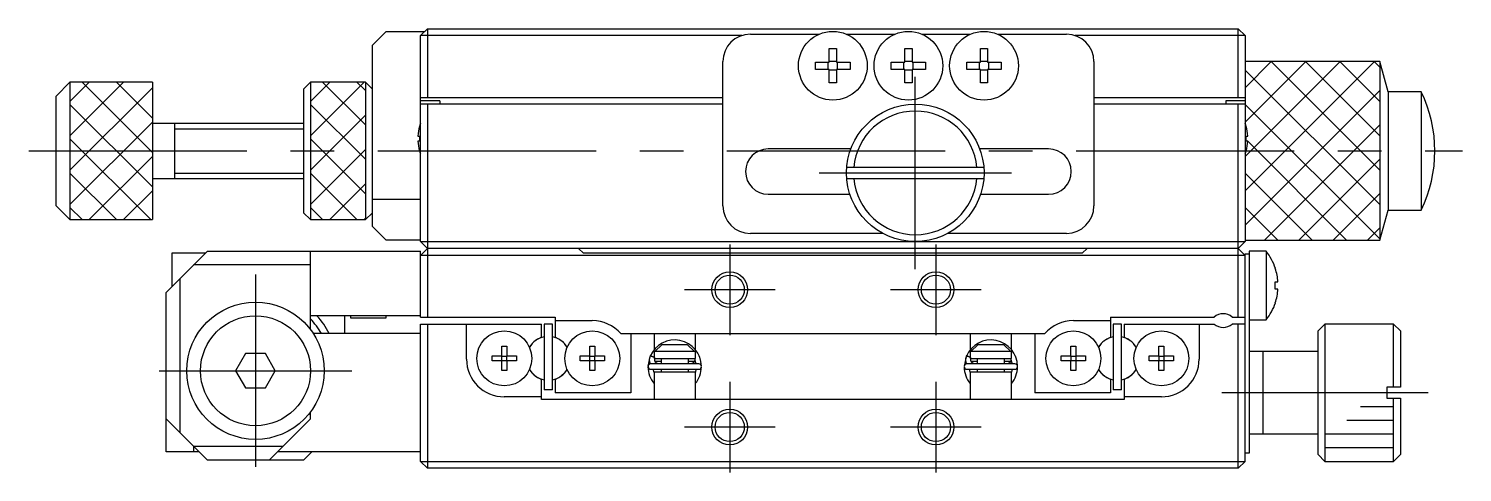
# Model space of a CAD drawing. Extents: x 0 to 420, y -8 to 261.
# Drawn here: x 75.3 to 179.6, y 229 to 261.3 of the extents above; entities that cross this region are included whole.
import ezdxf

# ---------------------------------------------------------------- set-up
doc = ezdxf.new("R2010")
doc.units = 0
doc.header["$LTSCALE"] = 0.5
doc.linetypes.add('CENTER', pattern=[50.8, 31.75, -6.35, 6.35, -6.35])
for name, color, linetype in [('MSM_CENTER', 1, 'CENTER'), ('MSM_CONTINUOUS', 7, 'CONTINUOUS'), ('MSM_NARROW', 5, 'CONTINUOUS')]:
    doc.layers.add(name, color=color, linetype=linetype)

msp = doc.modelspace()

# ---------------------------------------------------------------- linework, layer by layer
at = {"layer": 'MSM_CENTER'}
for p, q in [((139.84, 243.81), (139.84, 257.81)), ((75.34, 252.41), (179.64, 252.41)), ((132.84, 250.81), (146.84, 250.81)), ((126.34, 245.61), (126.34, 239.01)), ((141.34, 245.61), (141.34, 239.01)), ((91.84, 243.41), (91.84, 229.41)), ((129.64, 242.31), (123.04, 242.31)), ((144.64, 242.31), (138.04, 242.31)), ((84.84, 236.41), (98.84, 236.41)), ((126.34, 235.61), (126.34, 229.01)), ((141.34, 235.61), (141.34, 229.01)), ((177.14, 234.81), (162.14, 234.81)), ((129.64, 232.31), (123.04, 232.31)), ((144.64, 232.31), (138.04, 232.31))]:
    msp.add_line(p, q, dxfattribs=at)
at = {"layer": 'MSM_CONTINUOUS'}
for p, q in [((101.34, 261.11), (100.34, 260.11)), ((101.34, 261.11), (104.14, 261.11)), ((103.84, 260.81), (104.34, 261.31)), ((103.84, 245.81), (103.84, 260.81)), ((127.21, 260.81), (103.84, 260.81)), ((104.34, 261.31), (163.34, 261.31)), ((104.34, 261.31), (104.34, 256.31)), ((127.84, 260.91), (132.86, 260.91)), ((134.82, 260.91), (138.36, 260.91)), ((140.32, 260.91), (143.86, 260.91)), ((145.82, 260.91), (150.84, 260.91)), ((163.84, 260.81), (151.46, 260.81)), ((163.34, 256.31), (163.34, 261.31)), ((163.84, 260.81), (163.34, 261.31)), ((163.84, 260.81), (163.84, 245.81)), ((100.34, 246.91), (100.34, 260.11)), ((133.58, 259.86), (134.1, 259.86)), ((133.58, 258.87), (133.58, 259.86)), ((134.1, 259.86), (134.1, 258.87)), ((139.08, 258.87), (139.08, 259.86)), ((139.08, 259.86), (139.6, 259.86)), ((139.6, 259.86), (139.6, 258.87)), ((144.58, 259.86), (145.1, 259.86)), ((144.58, 258.87), (144.58, 259.86)), ((145.1, 259.86), (145.1, 258.87)), ((125.84, 248.41), (125.84, 258.91)), ((132.59, 258.87), (133.58, 258.87)), ((132.59, 258.35), (132.59, 258.87)), ((133.51, 258.35), (133.51, 258.87)), ((133.58, 258.94), (134.1, 258.94)), ((134.1, 258.87), (135.09, 258.87)), ((134.16, 258.87), (134.16, 258.35)), ((135.09, 258.87), (135.09, 258.35)), ((138.09, 258.87), (139.08, 258.87)), ((138.09, 258.35), (138.09, 258.87)), ((139.01, 258.35), (139.01, 258.87)), ((139.08, 258.94), (139.6, 258.94)), ((139.6, 258.87), (140.59, 258.87)), ((139.66, 258.87), (139.66, 258.35)), ((140.59, 258.87), (140.59, 258.35)), ((143.59, 258.87), (144.58, 258.87)), ((143.59, 258.35), (143.59, 258.87)), ((144.51, 258.35), (144.51, 258.87)), ((144.58, 258.94), (145.1, 258.94)), ((145.1, 258.87), (146.09, 258.87)), ((145.16, 258.87), (145.16, 258.35)), ((146.09, 258.87), (146.09, 258.35)), ((152.84, 258.91), (152.84, 248.41)), ((173.64, 258.91), (163.84, 258.91)), ((173.64, 258.91), (173.64, 245.91)), ((174.23, 256.71), (173.64, 258.91)), ((133.58, 258.35), (132.59, 258.35)), ((133.58, 257.36), (133.58, 258.35)), ((134.1, 258.29), (133.58, 258.29)), ((134.1, 258.35), (134.1, 257.36)), ((135.09, 258.35), (134.1, 258.35)), ((139.08, 258.35), (138.09, 258.35)), ((139.08, 257.36), (139.08, 258.35)), ((139.6, 258.29), (139.08, 258.29)), ((139.6, 258.35), (139.6, 257.36)), ((140.59, 258.35), (139.6, 258.35)), ((144.58, 258.35), (143.59, 258.35)), ((144.58, 257.36), (144.58, 258.35)), ((145.1, 258.29), (144.58, 258.29)), ((145.1, 258.35), (145.1, 257.36)), ((146.09, 258.35), (145.1, 258.35)), ((78.34, 257.41), (77.34, 256.41)), ((78.34, 257.41), (78.34, 247.41)), ((84.34, 257.41), (78.34, 257.41)), ((84.34, 257.41), (84.34, 247.41)), ((95.84, 257.41), (95.34, 256.91)), ((95.34, 256.91), (95.34, 247.91)), ((95.84, 257.41), (95.84, 247.41)), ((99.84, 257.41), (95.84, 257.41)), ((99.84, 257.41), (99.84, 247.41)), ((100.34, 256.91), (99.84, 257.41)), ((134.1, 257.36), (133.58, 257.36)), ((139.6, 257.36), (139.08, 257.36)), ((145.1, 257.36), (144.58, 257.36)), ((174.23, 256.71), (174.23, 248.11)), ((176.64, 256.71), (174.23, 256.71)), ((176.64, 256.71), (176.64, 248.11)), ((77.34, 248.41), (77.34, 256.41)), ((103.84, 256.31), (125.84, 256.31)), ((105.24, 256.06), (103.84, 256.06)), ((125.84, 255.81), (103.84, 255.81)), ((104.34, 255.81), (104.34, 240.31)), ((105.24, 256.06), (105.24, 255.81)), ((152.84, 256.31), (163.84, 256.31)), ((163.84, 255.81), (152.84, 255.81)), ((163.84, 256.06), (162.44, 256.06)), ((162.44, 256.06), (162.44, 255.81)), ((163.34, 240.31), (163.34, 255.81)), ((95.34, 254.41), (84.34, 254.41)), ((85.94, 254.41), (85.94, 250.41)), ((103.65, 253.49), (103.77, 253.49)), ((103.76, 254.2), (103.77, 254.2)), ((103.77, 253.49), (103.77, 253.13)), ((163.91, 254.2), (163.91, 254.2)), ((163.91, 253.49), (164.03, 253.49)), ((163.91, 253.13), (163.91, 253.49)), ((103.77, 253.13), (103.65, 253.13)), ((103.77, 252.43), (103.76, 252.42)), ((135.15, 252.56), (129.14, 252.56)), ((149.54, 252.56), (144.52, 252.56)), ((164.03, 253.13), (163.91, 253.13)), ((163.91, 252.42), (163.91, 252.43)), ((84.34, 250.41), (95.34, 250.41)), ((144.82, 251.21), (134.85, 251.21)), ((134.85, 250.41), (144.82, 250.41)), ((77.34, 248.41), (78.34, 247.41)), ((100.34, 248.91), (103.84, 248.91)), ((129.14, 249.26), (135.08, 249.26)), ((144.59, 249.26), (149.54, 249.26)), ((78.34, 247.41), (84.34, 247.41)), ((95.34, 247.91), (95.84, 247.41)), ((95.84, 247.41), (99.84, 247.41)), ((99.84, 247.41), (100.34, 247.91)), ((173.64, 245.91), (174.23, 248.11)), ((174.23, 248.11), (176.64, 248.11)), ((101.34, 245.91), (100.34, 246.91)), ((137.46, 246.41), (127.84, 246.41)), ((150.84, 246.41), (142.21, 246.41)), ((88.34, 245.11), (85.34, 242.11)), ((88.34, 245.11), (103.84, 245.11)), ((95.84, 239.41), (95.84, 245.11)), ((103.84, 245.91), (101.34, 245.91)), ((103.84, 245.81), (163.84, 245.81)), ((104.34, 245.31), (103.84, 245.81)), ((104.34, 245.31), (103.84, 244.81)), ((103.84, 240.31), (103.84, 245.11)), ((163.34, 245.31), (104.34, 245.31)), ((115.69, 244.96), (115.34, 245.31)), ((152.34, 245.31), (151.99, 244.96)), ((163.84, 245.81), (163.34, 245.31)), ((163.84, 244.81), (163.34, 245.31)), ((163.84, 245.91), (173.64, 245.91)), ((164.14, 245.11), (164.14, 230.41)), ((165.36, 245.11), (164.14, 245.11)), ((165.36, 245.11), (165.36, 240.11)), ((85.74, 244.96), (85.74, 242.51)), ((88.19, 244.96), (85.74, 244.96)), ((95.84, 244.11), (87.34, 244.11)), ((163.84, 244.81), (103.84, 244.81)), ((151.99, 244.96), (115.69, 244.96)), ((163.84, 229.81), (163.84, 244.91)), ((163.84, 244.91), (164.14, 244.91)), ((86.34, 243.11), (86.34, 231.91)), ((166.03, 243.86), (166.04, 243.86)), ((85.34, 230.51), (85.34, 242.11)), ((166.03, 242.87), (166.22, 242.87)), ((166.03, 242.35), (166.03, 242.87)), ((166.22, 242.35), (166.03, 242.35)), ((166.04, 241.36), (166.03, 241.36)), ((103.84, 240.41), (95.84, 240.41)), ((98.34, 239.11), (98.34, 240.41)), ((98.74, 240.41), (98.74, 240.26)), ((98.74, 240.26), (101.34, 240.26)), ((101.34, 240.26), (101.34, 240.41)), ((103.84, 240.31), (113.64, 240.31)), ((113.64, 240.31), (113.64, 238.86)), ((113.64, 240.06), (116.34, 240.06)), ((151.34, 240.06), (154.04, 240.06)), ((154.04, 240.31), (161.58, 240.31)), ((154.04, 240.31), (154.04, 238.86)), ((162.9, 240.31), (163.84, 240.31)), ((164.14, 240.11), (165.36, 240.11)), ((103.84, 239.11), (96.05, 239.11)), ((103.84, 239.81), (112.64, 239.81)), ((103.84, 229.81), (103.84, 239.81)), ((104.34, 239.81), (104.34, 229.31)), ((107.19, 237.26), (107.19, 239.81)), ((112.64, 238.86), (112.38, 238.71)), ((112.64, 238.86), (112.64, 239.81)), ((112.84, 239.81), (112.84, 235.01)), ((113.44, 239.81), (112.84, 239.81)), ((113.44, 235.01), (113.44, 239.81)), ((113.9, 238.71), (113.64, 238.86)), ((118.42, 239.11), (149.26, 239.11)), ((119.14, 239.11), (119.14, 234.81)), ((120.84, 239.11), (120.84, 237.95)), ((123.84, 237.95), (123.84, 239.11)), ((143.84, 239.11), (143.84, 237.95)), ((146.84, 237.95), (146.84, 239.11)), ((148.54, 239.11), (148.54, 234.81)), ((153.78, 238.71), (154.04, 238.86)), ((154.84, 239.81), (154.24, 239.81)), ((154.24, 239.81), (154.24, 235.01)), ((154.84, 235.01), (154.84, 239.81)), ((155.04, 239.81), (161.58, 239.81)), ((155.04, 239.81), (155.04, 238.86)), ((155.04, 238.86), (155.3, 238.71)), ((160.49, 239.81), (160.49, 237.26)), ((163.84, 239.81), (162.9, 239.81)), ((163.34, 229.31), (163.34, 239.81)), ((169.64, 239.81), (169.14, 239.31)), ((169.14, 230.31), (169.14, 239.31)), ((169.64, 239.81), (169.64, 229.81)), ((174.64, 239.81), (169.64, 239.81)), ((174.64, 235.21), (174.64, 239.81)), ((175.14, 239.31), (174.64, 239.81)), ((175.14, 239.31), (175.14, 235.21)), ((109.76, 237.49), (109.76, 238.2)), ((109.76, 238.2), (110.12, 238.2)), ((110.12, 238.2), (110.12, 237.49)), ((116.16, 237.49), (116.16, 238.2)), ((116.16, 238.2), (116.52, 238.2)), ((116.52, 238.2), (116.52, 237.49)), ((120.84, 237.81), (120.84, 237.31)), ((123.84, 237.81), (120.84, 237.81)), ((120.89, 237.81), (121.42, 238.31)), ((121.42, 238.31), (123.25, 238.31)), ((123.25, 238.31), (123.78, 237.81)), ((123.84, 237.31), (123.84, 237.81)), ((143.84, 237.81), (143.84, 237.31)), ((146.84, 237.81), (143.84, 237.81)), ((143.89, 237.81), (144.42, 238.31)), ((144.42, 238.31), (146.25, 238.31)), ((146.25, 238.31), (146.78, 237.81)), ((146.84, 237.31), (146.84, 237.81)), ((151.16, 237.49), (151.16, 238.2)), ((151.16, 238.2), (151.52, 238.2)), ((151.52, 238.2), (151.52, 237.49)), ((157.56, 237.49), (157.56, 238.2)), ((157.56, 238.2), (157.92, 238.2)), ((157.92, 238.2), (157.92, 237.49)), ((169.14, 237.81), (164.14, 237.81)), ((165.14, 231.81), (165.14, 237.81)), ((91.12, 237.66), (90.39, 236.41)), ((92.56, 237.66), (91.12, 237.66)), ((93.28, 236.41), (92.56, 237.66)), ((109.05, 237.49), (109.76, 237.49)), ((109.05, 237.13), (109.05, 237.49)), ((109.76, 237.13), (109.05, 237.13)), ((109.77, 237.48), (109.76, 237.49)), ((109.77, 237.14), (109.76, 237.13)), ((109.76, 236.43), (109.76, 237.13)), ((109.77, 237.14), (109.77, 237.48)), ((109.77, 237.48), (110.11, 237.48)), ((110.11, 237.14), (109.77, 237.14)), ((110.11, 237.48), (110.12, 237.49)), ((110.11, 237.48), (110.11, 237.14)), ((110.11, 237.14), (110.12, 237.13)), ((110.12, 237.49), (110.82, 237.49)), ((110.82, 237.13), (110.12, 237.13)), ((110.12, 237.13), (110.12, 236.43)), ((110.82, 237.49), (110.82, 237.13)), ((115.45, 237.13), (115.45, 237.49)), ((115.45, 237.49), (116.16, 237.49)), ((116.16, 237.13), (115.45, 237.13)), ((116.17, 237.48), (116.16, 237.49)), ((116.17, 237.14), (116.16, 237.13)), ((116.16, 236.43), (116.16, 237.13)), ((116.17, 237.14), (116.17, 237.48)), ((116.17, 237.48), (116.51, 237.48)), ((116.51, 237.14), (116.17, 237.14)), ((116.51, 237.48), (116.52, 237.49)), ((116.51, 237.48), (116.51, 237.14)), ((116.51, 237.14), (116.52, 237.13)), ((116.52, 237.49), (117.22, 237.49)), ((117.22, 237.13), (116.52, 237.13)), ((116.52, 237.13), (116.52, 236.43)), ((117.22, 237.49), (117.22, 237.13)), ((120.53, 237.43), (120.39, 236.74)), ((120.5, 237.28), (120.49, 237.25)), ((120.49, 237.25), (120.49, 237.21)), ((120.49, 237.21), (120.49, 237.18)), ((120.49, 237.18), (120.5, 237.14)), ((120.51, 237.35), (120.5, 237.31)), ((120.5, 237.31), (120.5, 237.28)), ((120.5, 237.14), (120.5, 237.11)), ((120.5, 237.11), (120.51, 237.08)), ((120.52, 237.38), (120.51, 237.35)), ((120.51, 237.08), (120.51, 237.04)), ((120.51, 237.04), (120.52, 237.01)), ((120.53, 237.41), (120.52, 237.38)), ((120.52, 237.01), (120.53, 236.98)), ((120.54, 237.45), (120.53, 237.41)), ((120.53, 236.98), (120.55, 236.95)), ((120.55, 237.48), (120.54, 237.45)), ((120.56, 237.51), (120.55, 237.48)), ((120.55, 237.49), (120.78, 237.42)), ((120.56, 237.48), (120.55, 237.48)), ((120.55, 237.48), (120.55, 237.48)), ((120.55, 237.48), (120.55, 237.48)), ((120.55, 237.48), (120.55, 237.48)), ((120.55, 236.95), (120.56, 236.91)), ((120.56, 237.48), (120.56, 237.48)), ((120.57, 237.48), (120.56, 237.48)), ((120.56, 236.91), (120.56, 236.91)), ((120.58, 237.48), (120.57, 237.48)), ((120.59, 237.48), (120.58, 237.48)), ((120.6, 237.47), (120.59, 237.48)), ((124.09, 236.91), (120.59, 236.91)), ((120.61, 237.47), (120.6, 237.47)), ((120.62, 237.47), (120.61, 237.47)), ((120.63, 237.46), (120.62, 237.47)), ((120.64, 237.46), (120.63, 237.46)), ((120.66, 237.46), (120.64, 237.46)), ((120.67, 237.45), (120.66, 237.46)), ((120.68, 237.45), (120.67, 237.45)), ((120.7, 237.44), (120.68, 237.45)), ((120.71, 237.43), (120.7, 237.44)), ((120.73, 237.43), (120.71, 237.43)), ((120.74, 237.42), (120.73, 237.43)), ((120.76, 237.42), (120.74, 237.42)), ((120.77, 237.41), (120.76, 237.42)), ((120.79, 237.4), (120.77, 237.41)), ((120.78, 237.42), (120.84, 237.39)), ((120.8, 237.4), (120.79, 237.4)), ((120.81, 237.39), (120.8, 237.4)), ((120.82, 237.38), (120.81, 237.39)), ((120.84, 237.38), (120.82, 237.38)), ((120.84, 237.31), (123.84, 237.31)), ((120.88, 237.23), (120.89, 237.24)), ((120.88, 237.21), (120.88, 237.23)), ((120.88, 237.2), (120.88, 237.21)), ((120.88, 237.18), (120.88, 237.2)), ((120.89, 237.17), (120.88, 237.18)), ((120.89, 237.29), (120.9, 237.3)), ((120.89, 237.27), (120.89, 237.29)), ((120.89, 237.26), (120.89, 237.27)), ((120.89, 237.24), (120.89, 237.26)), ((120.89, 237.15), (120.89, 237.17)), ((120.89, 237.14), (120.89, 237.15)), ((120.9, 237.12), (120.89, 237.14)), ((120.9, 237.32), (120.91, 237.32)), ((120.9, 237.3), (120.9, 237.32)), ((120.9, 237.11), (120.9, 237.12)), ((120.91, 237.1), (120.9, 237.11)), ((120.9, 237.11), (121.34, 237.11)), ((120.91, 237.33), (120.91, 237.34)), ((120.91, 237.08), (120.91, 237.1)), ((120.92, 237.07), (120.91, 237.08)), ((120.93, 237.05), (120.92, 237.07)), ((120.93, 237.04), (120.93, 237.05)), ((120.94, 237.03), (120.93, 237.04)), ((120.95, 237.02), (120.94, 237.03)), ((120.96, 237.01), (120.95, 237.02)), ((120.97, 237), (120.96, 237.01)), ((120.98, 236.99), (120.97, 237)), ((120.99, 236.98), (120.98, 236.99)), ((121.01, 236.97), (120.99, 236.98)), ((121.02, 236.96), (121.01, 236.97)), ((121.03, 236.95), (121.02, 236.96)), ((121.04, 236.94), (121.03, 236.95)), ((121.06, 236.94), (121.04, 236.94)), ((121.07, 236.93), (121.06, 236.94)), ((121.09, 236.93), (121.07, 236.93)), ((121.1, 236.92), (121.09, 236.93)), ((121.11, 236.92), (121.1, 236.92)), ((121.13, 236.91), (121.11, 236.92)), ((121.14, 236.91), (121.13, 236.91)), ((121.16, 236.91), (121.14, 236.91)), ((121.17, 236.91), (121.16, 236.91)), ((121.19, 236.91), (121.17, 236.91)), ((121.34, 237.31), (121.34, 236.91)), ((123.34, 236.91), (123.34, 237.31)), ((123.34, 237.11), (123.77, 237.11)), ((123.49, 236.91), (123.49, 236.91)), ((123.51, 236.91), (123.49, 236.91)), ((123.52, 236.91), (123.51, 236.91)), ((123.54, 236.91), (123.52, 236.91)), ((123.55, 236.91), (123.54, 236.91)), ((123.57, 236.92), (123.55, 236.91)), ((123.58, 236.92), (123.57, 236.92)), ((123.59, 236.93), (123.58, 236.92)), ((123.61, 236.93), (123.59, 236.93)), ((123.62, 236.94), (123.61, 236.93)), ((123.64, 236.95), (123.62, 236.94)), ((123.65, 236.95), (123.64, 236.95)), ((123.66, 236.96), (123.65, 236.95)), ((123.67, 236.97), (123.66, 236.96)), ((123.69, 236.98), (123.67, 236.97)), ((123.7, 236.99), (123.69, 236.98)), ((123.71, 237), (123.7, 236.99)), ((123.72, 237.01), (123.71, 237)), ((123.73, 237.02), (123.72, 237.01)), ((123.74, 237.04), (123.73, 237.02)), ((123.75, 237.06), (123.74, 237.05)), ((123.74, 237.05), (123.74, 237.04)), ((123.76, 237.08), (123.75, 237.06)), ((123.77, 237.09), (123.76, 237.08)), ((123.77, 237.32), (123.77, 237.31)), ((123.77, 237.31), (123.78, 237.3)), ((123.77, 237.31), (123.88, 236.91)), ((123.78, 237.12), (123.77, 237.1)), ((123.77, 237.1), (123.77, 237.09)), ((123.78, 237.3), (123.78, 237.28)), ((123.78, 237.28), (123.78, 237.27)), ((123.78, 237.27), (123.79, 237.25)), ((123.79, 237.16), (123.78, 237.15)), ((123.78, 237.15), (123.78, 237.13)), ((123.78, 237.13), (123.78, 237.12)), ((123.79, 237.25), (123.79, 237.24)), ((123.79, 237.24), (123.79, 237.22)), ((123.79, 237.22), (123.79, 237.21)), ((123.79, 237.21), (123.79, 237.19)), ((123.79, 237.19), (123.79, 237.18)), ((123.79, 237.18), (123.79, 237.16)), ((124.12, 237.48), (124.12, 237.49)), ((124.12, 237.48), (124.12, 237.49)), ((124.15, 237.42), (124.13, 237.48)), ((143.53, 237.43), (143.39, 236.74)), ((143.5, 237.28), (143.49, 237.25)), ((143.49, 237.25), (143.49, 237.21)), ((143.49, 237.21), (143.49, 237.18)), ((143.49, 237.18), (143.5, 237.14)), ((143.51, 237.35), (143.5, 237.31)), ((143.5, 237.31), (143.5, 237.28)), ((143.5, 237.14), (143.5, 237.11)), ((143.5, 237.11), (143.51, 237.08)), ((143.52, 237.38), (143.51, 237.35)), ((143.51, 237.08), (143.51, 237.04)), ((143.51, 237.04), (143.52, 237.01)), ((143.53, 237.41), (143.52, 237.38)), ((143.52, 237.01), (143.53, 236.98)), ((143.54, 237.45), (143.53, 237.41)), ((143.53, 236.98), (143.55, 236.95)), ((143.55, 237.48), (143.54, 237.45)), ((143.56, 237.51), (143.55, 237.49)), ((143.55, 237.49), (143.78, 237.42)), ((143.56, 237.48), (143.55, 237.48)), ((143.55, 237.48), (143.55, 237.48)), ((143.55, 237.48), (143.55, 237.48)), ((143.55, 237.48), (143.55, 237.48)), ((143.55, 236.95), (143.56, 236.91)), ((143.56, 237.48), (143.56, 237.48)), ((143.57, 237.48), (143.56, 237.48)), ((143.56, 236.91), (143.56, 236.91)), ((143.58, 237.48), (143.57, 237.48)), ((143.59, 237.48), (143.58, 237.48)), ((143.6, 237.47), (143.59, 237.48)), ((147.09, 236.91), (143.59, 236.91)), ((143.61, 237.47), (143.6, 237.47)), ((143.62, 237.47), (143.61, 237.47)), ((143.63, 237.46), (143.62, 237.47)), ((143.64, 237.46), (143.63, 237.46)), ((143.66, 237.46), (143.64, 237.46)), ((143.67, 237.45), (143.66, 237.46)), ((143.68, 237.45), (143.67, 237.45)), ((143.7, 237.44), (143.68, 237.45)), ((143.71, 237.43), (143.7, 237.44)), ((143.73, 237.43), (143.71, 237.43)), ((143.74, 237.42), (143.73, 237.43)), ((143.76, 237.42), (143.74, 237.42)), ((143.77, 237.41), (143.76, 237.42)), ((143.79, 237.4), (143.77, 237.41)), ((143.78, 237.42), (143.84, 237.39)), ((143.8, 237.4), (143.79, 237.4)), ((143.81, 237.39), (143.8, 237.4)), ((143.82, 237.38), (143.81, 237.39)), ((143.84, 237.38), (143.82, 237.38)), ((143.84, 237.31), (146.84, 237.31)), ((143.88, 237.23), (143.89, 237.24)), ((143.88, 237.21), (143.88, 237.23)), ((143.88, 237.2), (143.88, 237.21)), ((143.88, 237.18), (143.88, 237.2)), ((143.89, 237.17), (143.88, 237.18)), ((143.89, 237.29), (143.9, 237.3)), ((143.89, 237.27), (143.89, 237.29)), ((143.89, 237.26), (143.89, 237.27)), ((143.89, 237.24), (143.89, 237.26)), ((143.89, 237.15), (143.89, 237.17)), ((143.89, 237.14), (143.89, 237.15)), ((143.9, 237.12), (143.89, 237.14)), ((143.9, 237.32), (143.91, 237.32)), ((143.9, 237.3), (143.9, 237.32)), ((143.9, 237.11), (143.9, 237.12)), ((143.91, 237.1), (143.9, 237.11)), ((143.9, 237.11), (144.34, 237.11)), ((143.91, 237.33), (143.91, 237.34)), ((143.91, 237.08), (143.91, 237.1)), ((143.92, 237.07), (143.91, 237.08)), ((143.93, 237.05), (143.92, 237.07)), ((143.93, 237.04), (143.93, 237.05)), ((143.94, 237.03), (143.93, 237.04)), ((143.95, 237.02), (143.94, 237.03)), ((143.96, 237.01), (143.95, 237.02)), ((143.97, 237), (143.96, 237.01)), ((143.98, 236.99), (143.97, 237)), ((143.99, 236.98), (143.98, 236.99)), ((144.01, 236.97), (143.99, 236.98)), ((144.02, 236.96), (144.01, 236.97)), ((144.03, 236.95), (144.02, 236.96)), ((144.04, 236.94), (144.03, 236.95)), ((144.06, 236.94), (144.04, 236.94)), ((144.07, 236.93), (144.06, 236.94)), ((144.09, 236.93), (144.07, 236.93)), ((144.1, 236.92), (144.09, 236.93)), ((144.11, 236.92), (144.1, 236.92)), ((144.13, 236.91), (144.11, 236.92)), ((144.14, 236.91), (144.13, 236.91)), ((144.16, 236.91), (144.14, 236.91)), ((144.17, 236.91), (144.16, 236.91)), ((144.19, 236.91), (144.17, 236.91)), ((144.34, 237.31), (144.34, 236.91)), ((146.34, 236.91), (146.34, 237.31)), ((146.34, 237.11), (146.77, 237.11)), ((146.49, 236.91), (146.49, 236.91)), ((146.51, 236.91), (146.49, 236.91)), ((146.52, 236.91), (146.51, 236.91)), ((146.54, 236.91), (146.52, 236.91)), ((146.55, 236.91), (146.54, 236.91)), ((146.57, 236.92), (146.55, 236.91)), ((146.58, 236.92), (146.57, 236.92)), ((146.59, 236.93), (146.58, 236.92)), ((146.61, 236.93), (146.59, 236.93)), ((146.62, 236.94), (146.61, 236.93)), ((146.64, 236.95), (146.62, 236.94)), ((146.65, 236.95), (146.64, 236.95)), ((146.66, 236.96), (146.65, 236.95)), ((146.67, 236.97), (146.66, 236.96)), ((146.69, 236.98), (146.67, 236.97)), ((146.7, 236.99), (146.69, 236.98)), ((146.71, 237), (146.7, 236.99)), ((146.72, 237.01), (146.71, 237)), ((146.73, 237.02), (146.72, 237.01)), ((146.74, 237.04), (146.73, 237.02)), ((146.75, 237.06), (146.74, 237.05)), ((146.74, 237.05), (146.74, 237.04)), ((146.76, 237.08), (146.75, 237.06)), ((146.77, 237.09), (146.76, 237.08)), ((146.77, 237.32), (146.77, 237.31)), ((146.77, 237.31), (146.78, 237.3)), ((146.77, 237.31), (146.88, 236.91)), ((146.78, 237.12), (146.77, 237.1)), ((146.77, 237.1), (146.77, 237.09)), ((146.78, 237.3), (146.78, 237.28)), ((146.78, 237.28), (146.78, 237.27)), ((146.78, 237.27), (146.79, 237.25)), ((146.79, 237.16), (146.78, 237.15)), ((146.78, 237.15), (146.78, 237.13)), ((146.78, 237.13), (146.78, 237.12)), ((146.79, 237.25), (146.79, 237.24)), ((146.79, 237.24), (146.79, 237.22)), ((146.79, 237.22), (146.79, 237.21)), ((146.79, 237.21), (146.79, 237.19)), ((146.79, 237.19), (146.79, 237.18)), ((146.79, 237.18), (146.79, 237.16)), ((147.12, 237.48), (147.12, 237.49)), ((147.15, 237.42), (147.13, 237.48)), ((150.45, 237.13), (150.45, 237.49)), ((150.45, 237.49), (151.16, 237.49)), ((151.16, 237.13), (150.45, 237.13)), ((151.17, 237.48), (151.16, 237.49)), ((151.17, 237.14), (151.16, 237.13)), ((151.16, 236.43), (151.16, 237.13)), ((151.17, 237.14), (151.17, 237.48)), ((151.17, 237.48), (151.51, 237.48)), ((151.51, 237.14), (151.17, 237.14)), ((151.51, 237.48), (151.52, 237.49)), ((151.51, 237.48), (151.51, 237.14)), ((151.51, 237.14), (151.52, 237.13)), ((151.52, 237.49), (152.22, 237.49)), ((152.22, 237.13), (151.52, 237.13)), ((151.52, 237.13), (151.52, 236.43)), ((152.22, 237.49), (152.22, 237.13)), ((156.85, 237.13), (156.85, 237.49)), ((156.85, 237.49), (157.56, 237.49)), ((157.56, 237.13), (156.85, 237.13)), ((157.57, 237.48), (157.56, 237.49)), ((157.57, 237.14), (157.56, 237.13)), ((157.56, 236.43), (157.56, 237.13)), ((157.57, 237.14), (157.57, 237.48)), ((157.57, 237.48), (157.91, 237.48)), ((157.91, 237.14), (157.57, 237.14)), ((157.91, 237.48), (157.92, 237.49)), ((157.91, 237.48), (157.91, 237.14)), ((157.91, 237.14), (157.92, 237.13)), ((157.92, 237.49), (158.62, 237.49)), ((158.62, 237.13), (157.92, 237.13)), ((157.92, 237.13), (157.92, 236.43)), ((158.62, 237.49), (158.62, 237.13)), ((90.39, 236.41), (91.12, 235.16)), ((92.56, 235.16), (93.28, 236.41)), ((110.12, 236.43), (109.76, 236.43)), ((112.38, 235.91), (112.64, 235.76)), ((112.64, 234.31), (112.64, 235.76)), ((113.64, 235.76), (113.9, 235.91)), ((113.64, 235.76), (113.64, 234.81)), ((116.52, 236.43), (116.16, 236.43)), ((120.59, 236.52), (124.09, 236.52)), ((120.83, 236.31), (120.79, 236.52)), ((120.84, 236.3), (120.83, 236.31)), ((123.84, 236.31), (120.84, 236.31)), ((120.84, 236.31), (120.84, 234.31)), ((121.34, 236.52), (121.34, 236.31)), ((123.34, 236.31), (123.34, 236.52)), ((123.88, 236.52), (123.84, 236.31)), ((123.84, 236.31), (123.84, 236.3)), ((123.84, 234.31), (123.84, 236.31)), ((143.59, 236.52), (147.09, 236.52)), ((143.83, 236.31), (143.79, 236.52)), ((143.84, 236.3), (143.83, 236.31)), ((143.84, 236.31), (143.84, 234.31)), ((146.84, 236.31), (143.84, 236.31)), ((144.34, 236.52), (144.34, 236.31)), ((146.34, 236.31), (146.34, 236.52)), ((146.88, 236.52), (146.84, 236.31)), ((146.84, 236.31), (146.84, 236.3)), ((146.84, 234.31), (146.84, 236.31)), ((151.52, 236.43), (151.16, 236.43)), ((154.04, 235.76), (153.78, 235.91)), ((154.04, 235.76), (154.04, 234.81)), ((155.3, 235.91), (155.04, 235.76)), ((155.04, 235.76), (155.04, 234.31)), ((157.92, 236.43), (157.56, 236.43)), ((91.12, 235.16), (92.56, 235.16)), ((113.44, 235.01), (112.84, 235.01)), ((119.14, 234.81), (113.64, 234.81)), ((154.04, 234.81), (148.54, 234.81)), ((154.84, 235.01), (154.24, 235.01)), ((175.14, 235.21), (174.14, 235.21)), ((174.14, 235.21), (174.14, 234.41)), ((112.64, 234.51), (109.94, 234.51)), ((155.04, 234.31), (112.64, 234.31)), ((157.74, 234.51), (155.04, 234.51)), ((174.14, 234.41), (175.14, 234.41)), ((174.64, 229.81), (174.64, 234.41)), ((175.14, 234.41), (175.14, 230.31)), ((85.34, 232.91), (88.34, 229.91)), ((92.84, 229.91), (95.84, 232.91)), ((95.84, 232.91), (95.84, 233.41)), ((164.14, 231.81), (169.14, 231.81)), ((87.74, 230.51), (85.34, 230.51)), ((87.34, 230.91), (93.84, 230.91)), ((87.34, 230.91), (87.34, 230.51)), ((103.84, 230.51), (93.44, 230.51)), ((95.34, 229.91), (95.94, 230.51)), ((95.34, 229.91), (88.34, 229.91)), ((104.34, 229.31), (103.84, 229.81)), ((103.84, 229.81), (163.84, 229.81)), ((163.34, 229.31), (163.84, 229.81)), ((164.14, 230.41), (163.84, 230.41)), ((169.14, 230.31), (169.64, 229.81)), ((169.64, 229.81), (174.64, 229.81)), ((174.64, 229.81), (175.14, 230.31)), ((163.34, 229.31), (104.34, 229.31))]:
    msp.add_line(p, q, dxfattribs=at)
for centre, radius in [((133.84, 258.61), 2.5), ((139.34, 258.61), 2.5), ((144.84, 258.61), 2.5), ((139.84, 250.81), 5), ((126.34, 242.31), 1.06), ((141.34, 242.31), 1.06), ((91.84, 236.41), 5), ((91.84, 236.41), 4), ((109.94, 237.31), 2), ((116.34, 237.31), 2), ((151.34, 237.31), 2), ((157.74, 237.31), 2), ((126.34, 232.31), 1.06), ((141.34, 232.31), 1.06)]:
    msp.add_circle(centre, radius, dxfattribs=at)
for centre, radius, start, end in [((127.84, 258.91), 2, 90, 180), ((150.84, 258.91), 2, 0, 90), ((167.89, 252.41), 9.75, 333.8162, 26.1838), ((139.84, 250.81), 4.5, 5.0997, 174.9003), ((106.84, 253.31), 3.19, 163.8933, 176.7703), ((106.84, 253.31), 3.2, 159.6359, 163.8775), ((160.84, 253.31), 3.2, 16.1225, 20.3641), ((160.84, 253.31), 3.19, 3.2297, 16.1067), ((106.84, 253.31), 3.19, 183.2297, 196.1067), ((106.84, 253.31), 3.2, 196.1225, 200.3641), ((129.14, 250.91), 1.65, 90, 270), ((149.54, 250.91), 1.65, 270, 90), ((160.84, 253.31), 3.2, 339.6359, 343.8775), ((160.84, 253.31), 3.19, 343.8933, 356.7703), ((139.84, 250.81), 4.5, 185.0997, 354.9003), ((127.84, 248.41), 2, 180, 270), ((150.84, 248.41), 2, 270, 0), ((162.24, 242.61), 4, 18.2398, 38.6822), ((162.24, 242.61), 3.99, 3.7348, 18.2232), ((162.24, 242.61), 3.99, 341.7768, 356.2652), ((162.24, 242.61), 4, 321.3178, 341.7602), ((91.84, 236.41), 5.5, 29.4004, 43.3418), ((91.84, 236.41), 6, 26.7437, 41.8103), ((116.34, 237.31), 2.75, 40.8852, 90), ((151.34, 237.31), 2.75, 90, 139.1148), ((162.24, 239.56), 1, 48.5904, 131.4096), ((113.14, 237.31), 1.59, 100.893, 149.5667), ((113.14, 237.31), 1.59, 30.4332, 79.1069), ((154.54, 237.31), 1.59, 100.893, 149.5667), ((154.54, 237.31), 1.59, 30.4332, 79.1069), ((162.24, 240.56), 1, 228.5904, 311.4096), ((113.25, 237.2), 1.75, 120, 148.1185), ((113.02, 237.2), 1.75, 31.8815, 60), ((122.34, 236.71), 1.94, 0.7347, 156.8395), ((145.34, 236.71), 1.94, 0.7347, 156.8395), ((154.65, 237.2), 1.75, 120, 148.1185), ((154.42, 237.2), 1.75, 31.8815, 60), ((109.94, 237.26), 2.75, 180, 270), ((120.59, 236.71), 0.195, 90, 270), ((124.09, 236.71), 0.195, 270, 90), ((143.59, 236.71), 0.195, 90, 270), ((147.09, 236.71), 0.195, 270, 90), ((157.74, 237.26), 2.75, 270, 0), ((113.14, 237.31), 1.59, 210.4333, 259.107), ((113.25, 237.43), 1.75, 211.8815, 240), ((113.14, 237.31), 1.59, 280.8931, 329.5668), ((113.02, 237.43), 1.75, 300, 328.1185), ((122.34, 236.71), 1.95, 180.7247, 219.4262), ((122.34, 236.71), 1.94, 320.4691, 359.2862), ((145.34, 236.71), 1.95, 180.7247, 219.4262), ((145.34, 236.71), 1.94, 320.4691, 359.2862), ((154.54, 237.31), 1.59, 210.4333, 259.107), ((154.65, 237.43), 1.75, 211.8815, 240), ((154.54, 237.31), 1.59, 280.8931, 329.5668), ((154.42, 237.43), 1.75, 300, 328.1185)]:
    msp.add_arc(centre, radius, start, end, dxfattribs=at)
at = {"layer": 'MSM_NARROW'}
for p, q in [((163.84, 249.51), (173.24, 258.91)), ((163.84, 254.51), (168.24, 258.91)), ((163.84, 252.01), (170.74, 258.91)), ((163.84, 257.01), (165.74, 258.91)), ((165.72, 258.91), (173.64, 251)), ((168.22, 258.91), (173.64, 253.5)), ((170.72, 258.91), (173.64, 256)), ((173.22, 258.91), (173.64, 258.5)), ((163.84, 258.3), (173.64, 248.5)), ((78.34, 256.01), (79.74, 257.41)), ((78.34, 253.51), (82.24, 257.41)), ((78.34, 251.01), (84.34, 257.01)), ((79.22, 257.41), (84.34, 252.3)), ((81.72, 257.41), (84.34, 254.8)), ((95.84, 253.51), (99.74, 257.41)), ((95.84, 256.01), (97.24, 257.41)), ((96.72, 257.41), (99.84, 254.3)), ((99.22, 257.41), (99.84, 256.8)), ((163.84, 247.01), (173.64, 256.81)), ((78.34, 255.8), (84.34, 249.8)), ((95.84, 255.8), (99.84, 251.8)), ((163.84, 255.8), (173.64, 246)), ((78.34, 248.51), (84.34, 254.51)), ((95.84, 251.01), (99.84, 255.01)), ((85.94, 254.03), (95.34, 254.03)), ((165.24, 245.91), (173.64, 254.31)), ((78.34, 253.3), (84.22, 247.41)), ((95.84, 253.3), (99.84, 249.3)), ((95.84, 248.51), (99.84, 252.51)), ((164.03, 253.11), (171.22, 245.91)), ((79.74, 247.41), (84.34, 252.01)), ((167.74, 245.91), (173.64, 251.81)), ((78.34, 250.8), (81.72, 247.41)), ((85.94, 250.79), (95.34, 250.79)), ((95.84, 250.8), (99.22, 247.41)), ((163.84, 250.8), (168.72, 245.91)), ((82.24, 247.41), (84.34, 249.51)), ((97.24, 247.41), (99.84, 250.01)), ((170.24, 245.91), (173.64, 249.31)), ((78.34, 248.3), (79.22, 247.41)), ((95.84, 248.3), (96.72, 247.41)), ((163.84, 248.3), (166.22, 245.91)), ((99.74, 247.41), (99.84, 247.51)), ((172.74, 245.91), (173.64, 246.81)), ((172.24, 233.81), (174.64, 233.81)), ((171.24, 232.81), (174.64, 232.81)), ((169.64, 231.81), (174.64, 231.81)), ((169.64, 230.81), (174.64, 230.81))]:
    msp.add_line(p, q, dxfattribs=at)
for centre in [(126.34, 242.31), (141.34, 242.31), (126.34, 232.31), (141.34, 232.31)]:
    msp.add_circle(centre, 1.3, dxfattribs=at)

doc.saveas('drawing.dxf')
